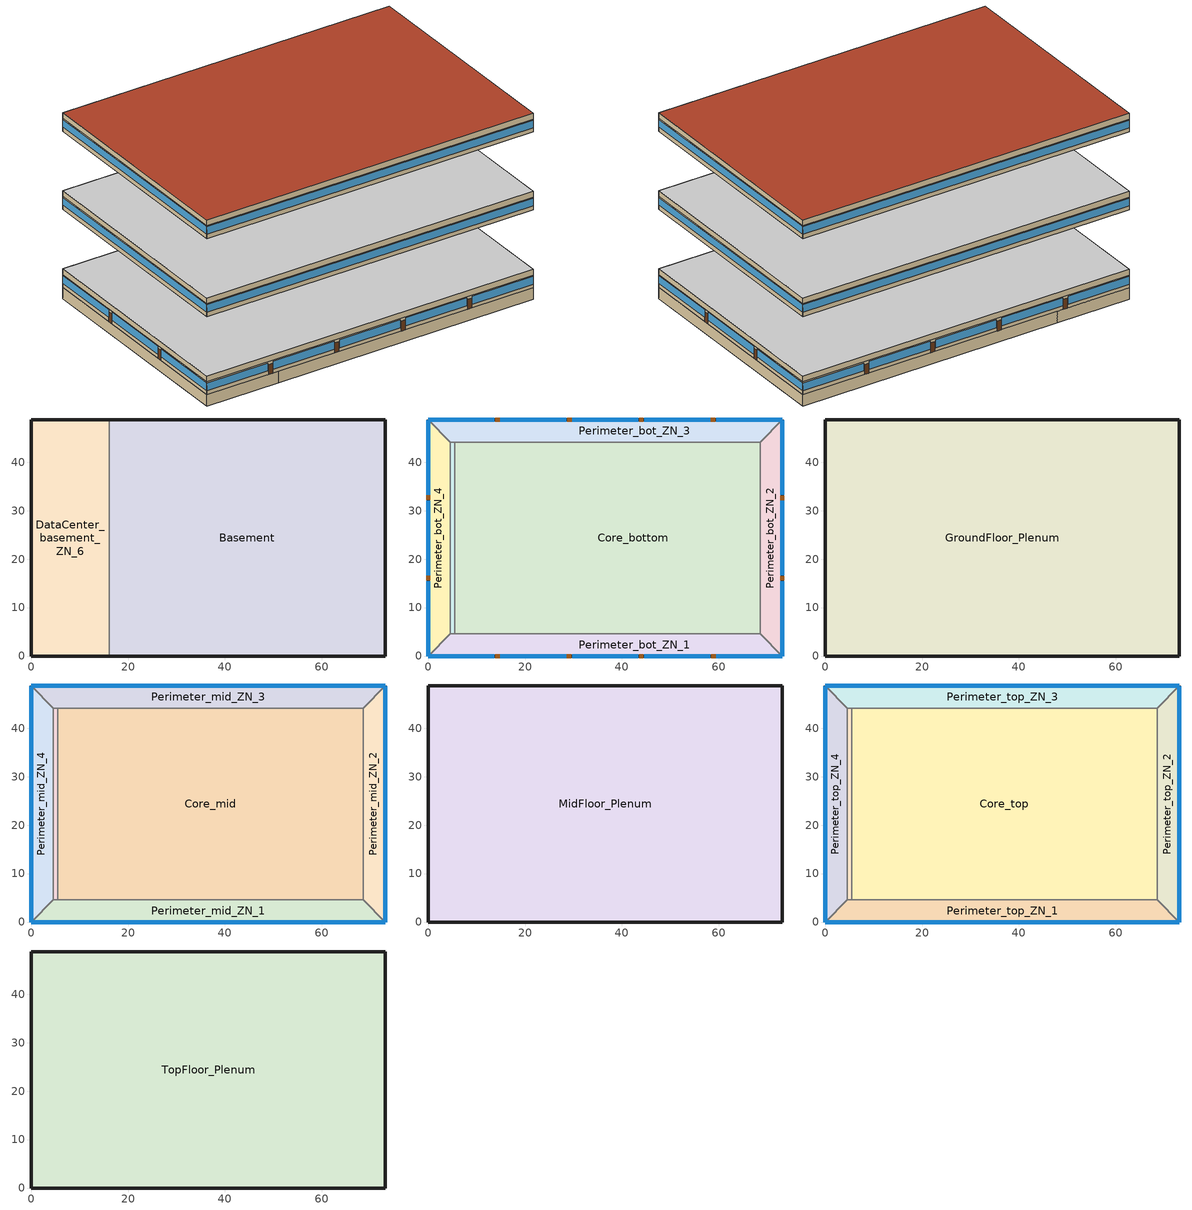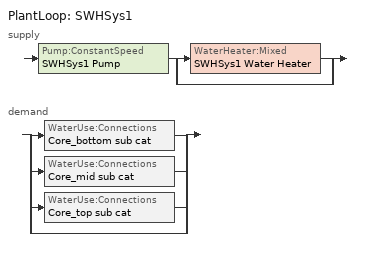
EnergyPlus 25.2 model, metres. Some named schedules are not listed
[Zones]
Basement
 floor adiabatic (ext_slab_8in_with_carpet): 73.11,48.74 73.11,0 16.08,0 16.08,48.74 z-2.44
 wall ground (Basement_Wall_East_Cfactor): 73.11,0 73.11,48.74 z-2.44:0
 wall ground (Basement_Wall_South_Cfactor): 16.08,0 73.11,0 z-2.44:0
 wall ground (Basement_Wall_North_Cfactor): 73.11,48.74 16.08,48.74 z-2.44:0
 wall to DataCenter_basement_ZN_6 (int_wall): 16.08,48.74 16.08,0 z-2.44:0
DataCenter_basement_ZN_6
 floor adiabatic (ext_slab_8in_with_carpet): 16.08,48.74 16.08,0 0,0 0,48.74 z-2.44
 wall ground (DataCenter_basement_ZN_6_Wall_North_Cfactor): 16.08,48.74 0,48.74 z-2.44:0
 wall ground (DataCenter_basement_ZN_6_Wall_South_Cfactor): 0,0 16.08,0 z-2.44:0
 wall ground (DataCenter_basement_ZN_6_Wall_West_Cfactor): 0,48.74 0,0 z-2.44:0
Core_bottom
 floor to DataCenter_basement_ZN_6 (int_slab_floor): 16.08,44.16 16.08,4.57 5.49,4.57 5.49,44.16 z0
 floor to Basement (int_slab_floor): 68.53,44.16 68.53,4.57 16.08,4.57 16.08,44.16 z0
 wall to Perimeter_bot_ZN_1 (int_wall): 5.49,4.57 68.53,4.57 z0:2.74
 wall to DataCenter_bot_ZN_6 (int_wall): 5.49,44.16 5.49,4.57 z0:2.74
 wall to Perimeter_bot_ZN_3 (int_wall): 68.53,44.16 5.49,44.16 z0:2.74
 wall to Perimeter_bot_ZN_2 (int_wall): 68.53,4.57 68.53,44.16 z0:2.74
 ceiling to GroundFloor_Plenum (DropCeiling): 5.49,44.16 5.49,4.57 68.53,4.57 68.53,44.16 z2.74
Perimeter_bot_ZN_3
 floor to Basement (int_slab_floor): 73.11,48.74 68.53,44.16 16.08,44.16 16.08,48.74 z0
 floor to DataCenter_basement_ZN_6 (int_slab_floor): 16.08,48.74 16.08,44.16 4.57,44.16 0,48.74 z0
 wall outside (nonres_ext_wall_grd): 73.11,48.74 0,48.74 z0:2.74
 wall to Perimeter_bot_ZN_4 (int_wall): 0,48.74 4.57,44.16 z0:2.74
 wall to Perimeter_bot_ZN_2 (int_wall): 68.53,44.16 73.11,48.74 z0:2.74
 wall to DataCenter_bot_ZN_6 (int_wall): 4.57,44.16 5.49,44.16 z0:2.74
 window (Window_U_0.363_SHGC_North_0.359): 73.11,48.74 59.46,48.74 / 58.24,48.74 44.6,48.74 / 43.38,48.74 29.73,48.74 / 28.51,48.74 14.86,48.74 / 13.65,48.74 0,48.74 z0.8:2.5
 door (Swinging Door_con): 59.29,48.74 58.38,48.74 / 44.44,48.74 43.52,48.74 / 29.61,48.74 28.7,48.74 / 14.74,48.74 13.82,48.74 z0:2.13
 ceiling to GroundFloor_Plenum (DropCeiling): 0,48.74 4.57,44.16 68.53,44.16 73.11,48.74 z2.74
Perimeter_bot_ZN_2
 floor to Basement (int_slab_floor): 73.11,48.74 73.11,0 68.53,4.57 68.53,44.16 z0
 wall outside (nonres_ext_wall_grd): 73.11,0 73.11,48.74 z0:2.74
 wall to Perimeter_bot_ZN_1 (int_wall): 68.53,4.57 73.11,0 z0:2.74
 window (Window_U_0.363_SHGC_East_0.359): 73.11,0 73.11,15.43 / 73.11,16.65 73.11,32.09 / 73.11,33.3 73.11,48.74 z0.83:2.5
 door (Swinging Door_con): 73.11,15.6 73.11,16.51 / 73.11,32.21 73.11,33.12 z0:2.13
 ceiling to GroundFloor_Plenum (DropCeiling): 68.53,44.16 68.53,4.57 73.11,0 73.11,48.74 z2.74
Perimeter_bot_ZN_1
 floor to DataCenter_basement_ZN_6 (int_slab_floor): 16.08,4.57 16.08,0 0,0 4.57,4.57 z0
 floor to Basement (int_slab_floor): 68.53,4.57 73.11,0 16.08,0 16.08,4.57 z0
 wall outside (nonres_ext_wall_grd): 0,0 73.11,0 z0:2.74
 wall to DataCenter_bot_ZN_6 (int_wall): 5.49,4.57 4.57,4.57 z0:2.74
 wall to Perimeter_bot_ZN_4 (int_wall): 4.57,4.57 0,0 z0:2.74
 window (Window_U_0.363_SHGC_South_0.359): 0,0 13.65,0 / 14.87,0 28.51,0 / 29.73,0 43.38,0 / 44.6,0 58.24,0 / 59.46,0 73.11,0 z0.8:2.5
 door (Swinging Door_con): 13.81,0 14.73,0 / 28.64,0 29.56,0 / 43.53,0 44.44,0 / 58.43,0 59.34,0 z0:2.13
 ceiling to GroundFloor_Plenum (DropCeiling): 4.57,4.57 0,0 73.11,0 68.53,4.57 z2.74
Perimeter_bot_ZN_4
 floor to DataCenter_basement_ZN_6 (int_slab_floor): 4.57,44.16 4.57,4.57 0,0 0,48.74 z0
 wall outside (nonres_ext_wall_grd): 0,48.74 0,0 z0:2.74
 wall to DataCenter_bot_ZN_6 (int_wall): 4.57,4.57 4.57,44.16 z0:2.74
 window (Window_U_0.363_SHGC_West_0.359): 0,48.74 0,33.3 / 0,32.09 0,16.65 / 0,15.43 0,0 z0.83:2.5
 door (Swinging Door_con): 0,33.19 0,32.27 / 0,16.55 0,15.64 z0:2.13
 ceiling to GroundFloor_Plenum (DropCeiling): 0,48.74 0,0 4.57,4.57 4.57,44.16 z2.74
DataCenter_bot_ZN_6
 floor to DataCenter_basement_ZN_6 (int_slab_floor): 5.49,44.16 5.49,4.57 4.57,4.57 4.57,44.16 z0
 ceiling to GroundFloor_Plenum (DropCeiling): 4.57,44.16 4.57,4.57 5.49,4.57 5.49,44.16 z2.74
GroundFloor_Plenum
 wall outside (nonres_ext_wall_grd): 73.11,48.74 0,48.74 0,0 73.11,0 73.11,48.74 z2.74:3.96
 ceiling adiabatic (int_slab_ceiling): 0,48.74 0,0 73.11,0 73.11,48.74 z3.96
Core_mid
 floor adiabatic (int_slab_floor): 68.53,44.16 68.53,4.57 5.49,4.57 5.49,44.16 z16.77
 wall to Perimeter_mid_ZN_1 (int_wall): 5.49,4.57 68.53,4.57 z16.77:19.51
 wall to DataCenter_mid_ZN_6 (int_wall): 5.49,44.16 5.49,4.57 z16.77:19.51
 wall to Perimeter_mid_ZN_3 (int_wall): 68.53,44.16 5.49,44.16 z16.77:19.51
 wall to Perimeter_mid_ZN_2 (int_wall): 68.53,4.57 68.53,44.16 z16.77:19.51
 ceiling to MidFloor_Plenum (DropCeiling): 5.49,44.16 5.49,4.57 68.53,4.57 68.53,44.16 z19.51
Perimeter_mid_ZN_3
 floor adiabatic (int_slab_floor): 73.11,48.74 68.53,44.16 4.57,44.16 0,48.74 z16.77
 wall outside (nonres_ext_wall_mid): 73.11,48.74 0,48.74 z16.77:19.51
 wall to Perimeter_mid_ZN_4 (int_wall): 0,48.74 4.57,44.16 z16.77:19.51
 wall to Perimeter_mid_ZN_2 (int_wall): 68.53,44.16 73.11,48.74 z16.77:19.51
 wall to DataCenter_mid_ZN_6 (int_wall): 4.57,44.16 5.49,44.16 z16.77:19.51
 window (Window_U_0.363_SHGC_North_0.359): 73.11,48.74 0,48.74 z17.68:19.27
 ceiling to MidFloor_Plenum (DropCeiling): 0,48.74 4.57,44.16 68.53,44.16 73.11,48.74 z19.51
Perimeter_mid_ZN_2
 floor adiabatic (int_slab_floor): 73.11,48.74 73.11,0 68.53,4.57 68.53,44.16 z16.77
 wall outside (nonres_ext_wall_mid): 73.11,0 73.11,48.74 z16.77:19.51
 wall to Perimeter_mid_ZN_1 (int_wall): 68.53,4.57 73.11,0 z16.77:19.51
 window (Window_U_0.363_SHGC_East_0.359): 73.11,0 73.11,48.74 z17.68:19.27
 ceiling to MidFloor_Plenum (DropCeiling): 68.53,44.16 68.53,4.57 73.11,0 73.11,48.74 z19.51
Perimeter_mid_ZN_1
 floor adiabatic (int_slab_floor): 68.53,4.57 73.11,0 0,0 4.57,4.57 z16.77
 wall outside (nonres_ext_wall_mid): 0,0 73.11,0 z16.77:19.51
 wall to DataCenter_mid_ZN_6 (int_wall): 5.49,4.57 4.57,4.57 z16.77:19.51
 wall to Perimeter_mid_ZN_4 (int_wall): 4.57,4.57 0,0 z16.77:19.51
 window (Window_U_0.363_SHGC_South_0.359): 0,0 73.11,0 z17.68:19.27
 ceiling to MidFloor_Plenum (DropCeiling): 4.57,4.57 0,0 73.11,0 68.53,4.57 z19.51
Perimeter_mid_ZN_4
 floor adiabatic (int_slab_floor): 4.57,44.16 4.57,4.57 0,0 0,48.74 z16.77
 wall outside (nonres_ext_wall_mid): 0,48.74 0,0 z16.77:19.51
 wall to DataCenter_mid_ZN_6 (int_wall): 4.57,4.57 4.57,44.16 z16.77:19.51
 window (Window_U_0.363_SHGC_West_0.359): 0,48.74 0,0 z17.68:19.27
 ceiling to MidFloor_Plenum (DropCeiling): 0,48.74 0,0 4.57,4.57 4.57,44.16 z19.51
DataCenter_mid_ZN_6
 floor adiabatic (int_slab_floor): 5.49,44.16 5.49,4.57 4.57,4.57 4.57,44.16 z16.77
 ceiling to MidFloor_Plenum (DropCeiling): 4.57,44.16 4.57,4.57 5.49,4.57 5.49,44.16 z19.51
MidFloor_Plenum
 wall outside (nonres_ext_wall_mid): 73.11,48.74 0,48.74 0,0 73.11,0 73.11,48.74 z19.51:20.73
 ceiling adiabatic (int_slab_ceiling): 0,48.74 0,0 73.11,0 73.11,48.74 z20.73
Core_top
 floor adiabatic (int_slab_floor): 68.53,44.16 68.53,4.57 5.49,4.57 5.49,44.16 z33.54
 wall to Perimeter_bot_ZN_1 (int_wall): 5.49,4.57 68.53,4.57 z33.54:36.28
 wall to Perimeter_top_ZN_4 (int_wall): 5.49,44.16 5.49,4.57 z33.54:36.28
 wall to Perimeter_top_ZN_3 (int_wall): 68.53,44.16 5.49,44.16 z33.54:36.28
 wall to Perimeter_top_ZN_2 (int_wall): 68.53,4.57 68.53,44.16 z33.54:36.28
 ceiling to TopFloor_Plenum (DropCeiling): 5.49,44.16 5.49,4.57 68.53,4.57 68.53,44.16 z36.28
Perimeter_top_ZN_3
 floor adiabatic (int_slab_floor): 73.11,48.74 68.53,44.16 4.57,44.16 0,48.74 z33.54
 wall outside (nonres_ext_wall_top): 73.11,48.74 0,48.74 z33.54:36.28
 wall to Perimeter_top_ZN_4 (int_wall): 0,48.74 4.57,44.16 z33.54:36.28
 wall to Perimeter_top_ZN_2 (int_wall): 68.53,44.16 73.11,48.74 z33.54:36.28
 wall to DataCenter_top_ZN_6 (int_wall): 4.57,44.16 5.49,44.16 z33.54:36.28
 window (Window_U_0.363_SHGC_North_0.359): 73.11,48.74 0,48.74 z34.45:36.04
 ceiling to TopFloor_Plenum (DropCeiling): 0,48.74 4.57,44.16 68.53,44.16 73.11,48.74 z36.28
Perimeter_top_ZN_2
 floor adiabatic (int_slab_floor): 73.11,48.74 73.11,0 68.53,4.57 68.53,44.16 z33.54
 wall outside (nonres_ext_wall_top): 73.11,0 73.11,48.74 z33.54:36.28
 wall to Perimeter_top_ZN_1 (int_wall): 68.53,4.57 73.11,0 z33.54:36.28
 window (Window_U_0.363_SHGC_East_0.359): 73.11,0 73.11,48.74 z34.45:36.04
 ceiling to TopFloor_Plenum (DropCeiling): 68.53,44.16 68.53,4.57 73.11,0 73.11,48.74 z36.28
Perimeter_top_ZN_1
 floor adiabatic (int_slab_floor): 68.53,4.57 73.11,0 0,0 4.57,4.57 z33.54
 wall outside (nonres_ext_wall_top): 0,0 73.11,0 z33.54:36.28
 wall to DataCenter_top_ZN_6 (int_wall): 5.49,4.57 4.57,4.57 z33.54:36.28
 wall to Perimeter_top_ZN_4 (int_wall): 4.57,4.57 0,0 z33.54:36.28
 window (Window_U_0.363_SHGC_South_0.359): 0,0 73.11,0 z34.45:36.04
 ceiling to TopFloor_Plenum (DropCeiling): 4.57,4.57 0,0 73.11,0 68.53,4.57 z36.28
Perimeter_top_ZN_4
 floor adiabatic (int_slab_floor): 4.57,44.16 4.57,4.57 0,0 0,48.74 z33.54
 wall outside (nonres_ext_wall_top): 0,48.74 0,0 z33.54:36.28
 wall to DataCenter_top_ZN_6 (int_wall): 4.57,4.57 4.57,44.16 z33.54:36.28
 window (Window_U_0.363_SHGC_West_0.359): 0,48.74 0,0 z34.45:36.04
 ceiling to TopFloor_Plenum (DropCeiling): 0,48.74 0,0 4.57,4.57 4.57,44.16 z36.28
DataCenter_top_ZN_6
 floor adiabatic (int_slab_floor): 5.49,44.16 5.49,4.57 4.57,4.57 4.57,44.16 z33.54
 ceiling to TopFloor_Plenum (DropCeiling): 4.57,44.16 4.57,4.57 5.49,4.57 5.49,44.16 z36.28
TopFloor_Plenum
 wall outside (nonres_ext_wall_top): 0,0 73.11,0 73.11,48.74 0,48.74 0,0 z36.28:37.5
 roof outside (nonres_roof): 0,48.74 0,0 73.11,0 73.11,48.74 z37.5
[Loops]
PlantLoop 'SWHSys1'
 supply: Pump:ConstantSpeed 'SWHSys1 Pump' > split
  | WaterHeater:Mixed 'SWHSys1 Water Heater'
  | bypass
 demand: split
  | WaterUse:Connections 'Core_bottom sub cat'
  | WaterUse:Connections 'Core_mid sub cat'
  | WaterUse:Connections 'Core_top sub cat'
  | bypass
[Building]
OfficeLarge: North Axis=0; Terrain=City; Loads Convergence Tolerance Value=0.04; Temperature Convergence Tolerance Value=0.2; Solar Distribution=FullInteriorAndExterior; Maximum Number of Warmup Days=50; Minimum Number of Warmup Days=6
[Site:Location]
Albuquerque.Intl.Sunport_NM_USA WMO=723650: Latitude=35.04; Longitude=-106.62; Time Zone=-7; Elevation=1620
[SizingPeriod:DesignDay] Day of Month=21; DryBulb Temperature Range Modifier Type=DefaultMultipliers; Humidity Condition Type=Wetbulb; Barometric Pressure=83318; Rain Indicator=No; Snow Indicator=No; Daylight Saving Time Indicator=No
Name | Month | Day Type | Maximum DryBulb Temperature | Daily DryBulb Temperature Range | Wetbulb or DewPoint at Maximum DryBulb | Wind Speed | Wind Direction | Solar Model Indicator | Sky Clearness | ASHRAE Clear Sky Optical Depth for Beam Irradiance taub | ASHRAE Clear Sky Optical Depth for Diffuse Irradiance taud
Albuquerque.Intl.Sunport_NM_USA Ann Htg 99.6% Condns DB | 12 | WinterDesignDay | -7.9 | 0 | -7.9 | 3.2 | 0 | ASHRAEClearSky | 0
Albuquerque.Intl.Sunport_NM_USA Ann Clg .4% Condns DB=>MWB | 7 | SummerDesignDay | 35.1 | 13.5 | 15.7 | 4.4 | 220 | ASHRAETau |  | 0.463 | 1.887
[Site:GroundTemperature:FCfactorMethod]
January Ground Temperature=13.7; February Ground Temperature=7; March Ground Temperature=2.1; April Ground Temperature=2.6; May Ground Temperature=4.3; June Ground Temperature=8.8; July Ground Temperature=13.9; August Ground Temperature=17.8; September Ground Temperature=23.2; October Ground Temperature=25.6; November Ground Temperature=24.1; December Ground Temperature=20.5
[Site:WaterMainsTemperature]
Calculation Method=Correlation; Annual Average Outdoor Air Temperature=13.6333; Maximum Difference In Monthly Average Outdoor Air Temperatures=23.5
[Material]
Name | Roughness | Thickness | Conductivity | Density | Specific Heat | Thermal Absorptance | Solar Absorptance | Visible Absorptance
Std Wood 6inch | MediumSmooth | 0.15 | 0.12 | 540 | 1210 | 0.9 | 0.7 | 0.7
AC02 Acoustic Ceiling | MediumSmooth | 0.0127 | 0.057 | 288 | 1339 | 0.9 | 0.7 | 0.2
F08 Metal surface | Smooth | 0.0008 | 45.28 | 7824 | 500
F13 Built-up roofing | Rough | 0.0095 | 0.16 | 1120 | 1460 | 0.9 | 0.7
G01 13mm gypsum board | Smooth | 0.0127 | 0.16 | 800 | 1090 | 0.9 | 0.7 | 0.5
200mm Normalweight concrete wall; 200mm Normalweight concrete floor | MediumRough | 0.2032 | 2.31 | 2322 | 832
100mm Normalweight concrete floor | MediumRough | 0.1016 | 2.31 | 2322 | 832
[Material:NoMass] Thermal Absorptance=0.9; Solar Absorptance=0.7
Name | Roughness | Thermal Resistance | Visible Absorptance
Opaque Door panel_con | MediumRough | 0.475973 | 0.7
CP02 CARPET PAD | VeryRough | 0.21648 | 0.8
Nonres_Roof_Insulation | MediumSmooth | 5.30668 | 0.7
Nonres_Exterior_Wall_Insulation_grd | MediumSmooth | 0.896692 | 0.7
Nonres_Exterior_Wall_Insulation_mid | MediumSmooth | 0.933534 | 0.7
Nonres_Exterior_Wall_Insulation_top | MediumSmooth | 0.805799 | 0.7
[WindowMaterial:SimpleGlazingSystem] UFactor=2.06121; Solar Heat Gain Coefficient=0.359; Visible Transmittance=0.3949
Glazing Layer East; Glazing Layer South; Glazing Layer West; Glazing Layer North
[Construction]
Swinging Door_con: Opaque Door panel_con
InteriorFurnishings: Std Wood 6inch
DropCeiling: AC02 Acoustic Ceiling
int_wall: G01 13mm gypsum board, G01 13mm gypsum board
ext_slab_8in_with_carpet: 200mm Normalweight concrete floor, CP02 CARPET PAD
int_slab_floor: 100mm Normalweight concrete floor, CP02 CARPET PAD
int_slab_ceiling: CP02 CARPET PAD, 100mm Normalweight concrete floor
nonres_roof: F13 Built-up roofing, Nonres_Roof_Insulation, F08 Metal surface
nonres_ext_wall_grd: 200mm Normalweight concrete wall, Nonres_Exterior_Wall_Insulation_grd, G01 13mm gypsum board
nonres_ext_wall_mid: 200mm Normalweight concrete wall, Nonres_Exterior_Wall_Insulation_mid, G01 13mm gypsum board
nonres_ext_wall_top: 200mm Normalweight concrete wall, Nonres_Exterior_Wall_Insulation_top, G01 13mm gypsum board
Window_U_0.363_SHGC_East_0.359: Glazing Layer East
Window_U_0.363_SHGC_South_0.359: Glazing Layer South
Window_U_0.363_SHGC_West_0.359: Glazing Layer West
Window_U_0.363_SHGC_North_0.359: Glazing Layer North
[Construction:CfactorUndergroundWall] CFactor=0.675682; Height=2.439
Basement_Wall_East_Cfactor; Basement_Wall_South_Cfactor; Basement_Wall_North_Cfactor; DataCenter_basement_ZN_6_Wall_North_Cfactor; DataCenter_basement_ZN_6_Wall_South_Cfactor; DataCenter_basement_ZN_6_Wall_West_Cfactor
[Zone]
Name | Type | Multiplier | Ceiling Height | Volume | Floor Area | Part of Total Floor Area
Basement; Core_bottom; Core_top; Perimeter_bot_ZN_3; Perimeter_bot_ZN_2; Perimeter_bot_ZN_1; Perimeter_bot_ZN_4; Perimeter_top_ZN_3; Perimeter_top_ZN_2; Perimeter_top_ZN_1; Perimeter_top_ZN_4 | 1 | 1 | autocalculate | autocalculate | autocalculate | YES
Core_mid; Perimeter_mid_ZN_3; Perimeter_mid_ZN_2; Perimeter_mid_ZN_1; Perimeter_mid_ZN_4 | 1 | 10 | autocalculate | autocalculate | autocalculate | YES
GroundFloor_Plenum; TopFloor_Plenum |  | 1 | autocalculate | autocalculate | autocalculate | No
MidFloor_Plenum |  | 10 | autocalculate | autocalculate | autocalculate | No
DataCenter_bot_ZN_6; DataCenter_top_ZN_6; DataCenter_basement_ZN_6 |  | 1
DataCenter_mid_ZN_6 |  | 10
[InternalMass] Construction=InteriorFurnishings
Name | Zone or ZoneList | Surface Area
Basement_InternalMass_1 | Basement | 7126.212
Core_bottom_InternalMass_1 | Core_bottom | 5064.65
Core_mid_InternalMass_1 | Core_mid | 5064.65
Core_top_InternalMass_1 | Core_top | 5064.65
Perimeter_bot_ZN_3_InternalMass_1 | Perimeter_bot_ZN_3 | 626.8258
Perimeter_bot_ZN_2_InternalMass_1 | Perimeter_bot_ZN_2 | 403.9504
Perimeter_bot_ZN_1_InternalMass_1 | Perimeter_bot_ZN_1 | 626.8354
Perimeter_bot_ZN_4_InternalMass_1 | Perimeter_bot_ZN_4 | 403.9478
Perimeter_mid_ZN_3_InternalMass_1 | Perimeter_mid_ZN_3 | 626.8258
Perimeter_mid_ZN_2_InternalMass_1 | Perimeter_mid_ZN_2 | 403.9504
Perimeter_mid_ZN_1_InternalMass_1 | Perimeter_mid_ZN_1 | 626.8354
Perimeter_mid_ZN_4_InternalMass_1 | Perimeter_mid_ZN_4 | 403.9478
Perimeter_top_ZN_3_InternalMass_1 | Perimeter_top_ZN_3 | 626.8258
Perimeter_top_ZN_2_InternalMass_1 | Perimeter_top_ZN_2 | 403.9504
Perimeter_top_ZN_1_InternalMass_1 | Perimeter_top_ZN_1 | 626.8354
Perimeter_top_ZN_4_InternalMass_1 | Perimeter_top_ZN_4 | 403.9478
[People] Number of People Calculation Method=Area/Person; Floor Area per Person=18.5788; Fraction Radiant=0.3; Sensible Heat Fraction=AUTOCALCULATE; Activity Level Schedule=ACTIVITY_SCH; Enable ASHRAE 55 Comfort Warnings=No; Mean Radiant Temperature Calculation Type=EnclosureAveraged; Work Efficiency Schedule=WORK_EFF_SCH; Clothing Insulation Calculation Method=ClothingInsulationSchedule; Clothing Insulation Schedule=CLOTHING_SCH; Air Velocity Schedule=AIR_VELO_SCH; Thermal Comfort Model 1 Type=FANGER
Name | Zone or ZoneList or Space or SpaceList | Number of People Schedule
DataCenter_bot_ZN_6 | DataCenter_bot_ZN_6 | BLDG_OCC_SCH_wo_SB
DataCenter_mid_ZN_6 | DataCenter_mid_ZN_6 | BLDG_OCC_SCH_wo_SB
DataCenter_top_ZN_6 | DataCenter_top_ZN_6 | BLDG_OCC_SCH_wo_SB
DataCenter_basement_ZN_6 | DataCenter_basement_ZN_6 | BLDG_OCC_SCH_wo_SB
Basement | Basement | BLDG_OCC_SCH_wo_SB
Core_bottom | Core_bottom | BLDG_OCC_SCH_wo_SB
Core_mid | Core_mid | BLDG_OCC_SCH_wo_SB
Core_top | Core_top | BLDG_OCC_SCH_wo_SB
Perimeter_bot_ZN_3 | Perimeter_bot_ZN_3 | BLDG_OCC_SCH_wo_SB
Perimeter_bot_ZN_2 | Perimeter_bot_ZN_2 | BLDG_OCC_SCH_wo_SB
Perimeter_bot_ZN_1 | Perimeter_bot_ZN_1 | BLDG_OCC_SCH_wo_SB
Perimeter_bot_ZN_4 | Perimeter_bot_ZN_4 | BLDG_OCC_SCH_wo_SB
Perimeter_mid_ZN_3 | Perimeter_mid_ZN_3 | BLDG_OCC_SCH_wo_SB
Perimeter_mid_ZN_2 | Perimeter_mid_ZN_2 | BLDG_OCC_SCH_w_SB
Perimeter_mid_ZN_1 | Perimeter_mid_ZN_1 | BLDG_OCC_SCH_wo_SB
Perimeter_mid_ZN_4 | Perimeter_mid_ZN_4 | BLDG_OCC_SCH_wo_SB
Perimeter_top_ZN_3 | Perimeter_top_ZN_3 | BLDG_OCC_SCH_wo_SB
Perimeter_top_ZN_2 | Perimeter_top_ZN_2 | BLDG_OCC_SCH_wo_SB
Perimeter_top_ZN_1 | Perimeter_top_ZN_1 | BLDG_OCC_SCH_wo_SB
Perimeter_top_ZN_4 | Perimeter_top_ZN_4 | BLDG_OCC_SCH_wo_SB
[Lights] Design Level Calculation Method=Watts/Area; Return Air Fraction=0; Fraction Radiant=0.7; Fraction Visible=0.2; Fraction Replaceable=1; EndUse Subcategory=LightsWired; Return Air Fraction Calculated from Plenum Temperature=No
Name | Zone or ZoneList or Space or SpaceList | Schedule | Watts per Floor Area
Basement_Lights | Basement | ltg_sch_office | 5.777559
Core_bottom_Lights | Core_bottom | ltg_sch_office | 5.777559
Core_mid_Lights | Core_mid | ltg_sch_office | 5.777559
Core_top_Lights | Core_top | ltg_sch_office | 5.777559
Perimeter_bot_ZN_3_Lights | Perimeter_bot_ZN_3 | ltg_sch_office | 5.777559
Perimeter_bot_ZN_2_Lights | Perimeter_bot_ZN_2 | ltg_sch_office | 5.777559
Perimeter_bot_ZN_1_Lights | Perimeter_bot_ZN_1 | ltg_sch_office | 5.777559
Perimeter_bot_ZN_4_Lights | Perimeter_bot_ZN_4 | ltg_sch_office | 5.777559
Perimeter_mid_ZN_3_Lights | Perimeter_mid_ZN_3 | ltg_sch_office | 5.777559
Perimeter_mid_ZN_2_Lights | Perimeter_mid_ZN_2 | ltg_sch_office | 5.777559
Perimeter_mid_ZN_1_Lights | Perimeter_mid_ZN_1 | ltg_sch_office | 5.777559
Perimeter_mid_ZN_4_Lights | Perimeter_mid_ZN_4 | ltg_sch_office | 5.777559
Perimeter_top_ZN_3_Lights | Perimeter_top_ZN_3 | ltg_sch_office | 5.777559
Perimeter_top_ZN_2_Lights | Perimeter_top_ZN_2 | ltg_sch_office | 5.777559
Perimeter_top_ZN_1_Lights | Perimeter_top_ZN_1 | ltg_sch_office | 5.777559
Perimeter_top_ZN_4_Lights | Perimeter_top_ZN_4 | ltg_sch_office | 5.777559
DataCenter_Basement_Lights | DataCenter_basement_ZN_6 | ltg_sch_office | 5.777559
DataCenter_bot_Lights | DataCenter_bot_ZN_6 | ltg_sch_datacenter | 7.173603
DataCenter_mid_Lights | DataCenter_mid_ZN_6 | ltg_sch_datacenter | 7.173603
DataCenter_top_Lights | DataCenter_top_ZN_6 | ltg_sch_datacenter | 7.173603
[ElectricEquipment] Fraction Latent=0; Fraction Lost=0
Name | Zone or ZoneList or Space or SpaceList | Schedule | Design Level Calculation Method | Design Level | Fraction Radiant | EndUse Subcategory | Watts per Floor Area
Basement_MiscPlug_Equip | Basement | Always_on | EquipmentLevel | 13457.5 | 0.5 | MiscPlug
Core_bottom_MiscPlug_Equip | Core_bottom | BLDG_EQUIP_SCH | EquipmentLevel | 20142.9 | 0.5 | MiscPlug
Core_mid_MiscPlug_Equip | Core_mid | BLDG_EQUIP_SCH | EquipmentLevel | 20142.8 | 0.5 | MiscPlug
Core_top_MiscPlug_Equip | Core_top | BLDG_EQUIP_SCH | EquipmentLevel | 20142.8 | 0.5 | MiscPlug
Perimeter_bot_ZN_3_MiscPlug_Equip | Perimeter_bot_ZN_3 | BLDG_EQUIP_SCH | EquipmentLevel | 2529.24 | 0.5 | MiscPlug
Perimeter_bot_ZN_2_MiscPlug_Equip | Perimeter_bot_ZN_2 | BLDG_EQUIP_SCH | EquipmentLevel | 1629.94 | 0.5 | MiscPlug
Perimeter_bot_ZN_1_MiscPlug_Equip | Perimeter_bot_ZN_1 | BLDG_EQUIP_SCH | EquipmentLevel | 2529.28 | 0.5 | MiscPlug
Perimeter_bot_ZN_4_MiscPlug_Equip | Perimeter_bot_ZN_4 | BLDG_EQUIP_SCH | EquipmentLevel | 1629.93 | 0.5 | MiscPlug
Perimeter_mid_ZN_3_MiscPlug_Equip | Perimeter_mid_ZN_3 | BLDG_EQUIP_SCH | EquipmentLevel | 2529.24 | 0.5 | MiscPlug
Perimeter_mid_ZN_2_MiscPlug_Equip | Perimeter_mid_ZN_2 | BLDG_EQUIP_SCH | EquipmentLevel | 1629.94 | 0.5 | MiscPlug
Perimeter_mid_ZN_1_MiscPlug_Equip | Perimeter_mid_ZN_1 | BLDG_EQUIP_SCH | EquipmentLevel | 2529.28 | 0.5 | MiscPlug
Perimeter_mid_ZN_4_MiscPlug_Equip | Perimeter_mid_ZN_4 | BLDG_EQUIP_SCH | EquipmentLevel | 1629.93 | 0.5 | MiscPlug
Perimeter_top_ZN_3_MiscPlug_Equip | Perimeter_top_ZN_3 | BLDG_EQUIP_SCH | EquipmentLevel | 2529.24 | 0.5 | MiscPlug
Perimeter_top_ZN_2_MiscPlug_Equip | Perimeter_top_ZN_2 | BLDG_EQUIP_SCH | EquipmentLevel | 1629.94 | 0.5 | MiscPlug
Perimeter_top_ZN_1_MiscPlug_Equip | Perimeter_top_ZN_1 | BLDG_EQUIP_SCH | EquipmentLevel | 2529.28 | 0.5 | MiscPlug
Perimeter_top_ZN_4_MiscPlug_Equip | Perimeter_top_ZN_4 | BLDG_EQUIP_SCH | EquipmentLevel | 1629.93 | 0.5 | MiscPlug
DataCenter_Basement_MiscPlug_Equip | DataCenter_basement_ZN_6 | DataCenter_EQUIP_SCH | Watts/Area | 0 | 0.1 | DataCenterPlugLoads | 484.423
DataCenter_bot_MiscPlug_Equip | DataCenter_bot_ZN_6 | DataCenter_EQUIP_SCH | Watts/Area | 0 | 0.1 | DataCenterPlugLoads | 215.299
DataCenter_mid_MiscPlug_Equip | DataCenter_mid_ZN_6 | DataCenter_EQUIP_SCH | Watts/Area | 0 | 0.1 | DataCenterPlugLoads | 215.299
DataCenter_top_MiscPlug_Equip | DataCenter_top_ZN_6 | DataCenter_EQUIP_SCH | Watts/Area | 0 | 0.1 | DataCenterPlugLoads | 215.299
[ZoneInfiltration:DesignFlowRate] Schedule=INFIL_SCH_PNNL; Design Flow Rate Calculation Method=Flow/ExteriorWallArea; Flow Rate per Exterior Surface Area=0.000569572; Constant Term Coefficient=0; Temperature Term Coefficient=0; Velocity Term Coefficient=0.224; Velocity Squared Term Coefficient=0
Name | Zone or ZoneList or Space or SpaceList
Perimeter_bot_ZN_3_Infiltration | Perimeter_bot_ZN_3
Perimeter_bot_ZN_2_Infiltration | Perimeter_bot_ZN_2
Perimeter_bot_ZN_1_Infiltration | Perimeter_bot_ZN_1
Perimeter_bot_ZN_4_Infiltration | Perimeter_bot_ZN_4
Perimeter_mid_ZN_3_Infiltration | Perimeter_mid_ZN_3
Perimeter_mid_ZN_2_Infiltration | Perimeter_mid_ZN_2
Perimeter_mid_ZN_1_Infiltration | Perimeter_mid_ZN_1
Perimeter_mid_ZN_4_Infiltration | Perimeter_mid_ZN_4
Perimeter_top_ZN_3_Infiltration | Perimeter_top_ZN_3
Perimeter_top_ZN_2_Infiltration | Perimeter_top_ZN_2
Perimeter_top_ZN_1_Infiltration | Perimeter_top_ZN_1
Perimeter_top_ZN_4_Infiltration | Perimeter_top_ZN_4
GroundFloor_Plenum_Infiltration | GroundFloor_Plenum
MidFloor_Plenum_Infiltration | MidFloor_Plenum
TopFloor_Plenum_Infiltration | TopFloor_Plenum
[Exterior:Lights] Control Option=AstronomicalClock; EndUse Subcategory=General
Name | Schedule | Design Level
Exterior_Lights_a | Exterior_lighting_schedule_a | 12952.94
Exterior_Lights_b | Exterior_lighting_schedule_b_2016 | 919.74
Exterior_Lights_c | Exterior_lighting_schedule_c_2016 | 17215.91
[Exterior:FuelEquipment] Fuel Use Type=Electricity
Name | Schedule | Design Level | EndUse Subcategory
Elevators | BLDG_ELEVATORS | 140025.3 | ElevatorLift
Elevators_Lights_Fan | ELEV_LIGHT_FAN_SCH_ADD_DF | 631.89 | ElevatorLightsFan
[HVACTemplate:Zone:VRF] Template VRF System=VRF_System_1
Name | Heating Outdoor Air Flow Rate | No Load Outdoor Air Flow Rate | Outdoor Air Method | Outdoor Air Flow Rate per Person | Supply Fan Motor Efficiency | Cooling Coil Type | Cooling Coil Gross Rated Sensible Heat Ratio | Heat Pump Heating Coil Gross Rated Capacity | Zone Terminal Unit On Parasitic Electric Energy Use | Zone Cooling Design Supply Air Temperature Difference | Design Specification Outdoor Air Object | Design Specification Zone Air Distribution Object | Cooling Supply Air Flow Rate
Basement; Core_bottom; Core_mid; Core_top | Autosize | Autosize | Autosize | Autosize | Autosize | Autosize | Autosize | Autosize | -5 | Electric
Perimeter_bot_ZN_3; Perimeter_bot_ZN_2; Perimeter_bot_ZN_1; Perimeter_bot_ZN_4; Perimeter_mid_ZN_3 | Autosize | Autosize | Autosize | Autosize | Autosize | Autosize | Autosize | Autosize | -5 | Electric | -2.5 | -2.5
Perimeter_mid_ZN_2 |  |  |  |  |  |  |  |  |  |  |  |  | -
[HVACTemplate:System:VRF]
VRF_System_1: Gross Rated Total Cooling Capacity=Autosize; Gross Rated Cooling COP=4.2; Minimum Outdoor Temperature in Cooling Mode=-6; Maximum Outdoor Temperature in Cooling Mode=43; Gross Rated Heating Capacity=Autosize; Rated Heating Capacity Sizing Ratio=1.3; Gross Rated Heating COP=4.5; Minimum Outdoor Temperature in Heating Mode=-25; Maximum Outdoor Temperature in Heating Mode=22; Minimum Heat Pump PartLoad Ratio=0.12; Zone Name for Master Thermostat Location=Basement
[Sizing:Plant]
SWHSys1: Loop Type=Heating; Design Loop Exit Temperature=60; Loop Design Temperature Difference=5
[ZoneControl:Thermostat] Control Type Schedule=ThermostatSetpoint:DualSetpoint; Control 1=Htg-SetP-Sch
Name | Zone or ZoneList
Thermostat_Basement | Basement
Thermostat_Core_bottom | Core_bottom
Thermostat_Core_mid | Core_mid
Thermostat_Core_top | Core_top
Thermostat_Perimeter_bot_ZN_3 | Perimeter_bot_ZN_3
Thermostat_Perimeter_bot_ZN_2 | Perimeter_bot_ZN_2
Thermostat_Perimeter_bot_ZN_1 | Perimeter_bot_ZN_1
Thermostat_Perimeter_bot_ZN_4 | Perimeter_bot_ZN_4
Thermostat_Perimeter_mid_ZN_3 | Perimeter_mid_ZN_3
Thermostat_Perimeter_mid_ZN_2 | Perimeter_mid_ZN_2
Thermostat_Perimeter_mid_ZN_1 | Perimeter_mid_ZN_1
Thermostat_Perimeter_mid_ZN_4 | Perimeter_mid_ZN_4
Thermostat_Perimeter_top_ZN_3 | Perimeter_top_ZN_3
Thermostat_Perimeter_top_ZN_2 | Perimeter_top_ZN_2
Thermostat_Perimeter_top_ZN_1 | Perimeter_top_ZN_1
Thermostat_Perimeter_top_ZN_4 | Perimeter_top_ZN_4
Thermostat_DataCenter_bot_ZN_6 | DataCenter_bot_ZN_6
Thermostat_DataCenter_mid_ZN_6 | DataCenter_mid_ZN_6
Thermostat_DataCenter_top_ZN_6 | DataCenter_top_ZN_6
Thermostat_DataCenter_basement_ZN_6 | DataCenter_basement_ZN_6
[Pump:ConstantSpeed]
SWHSys1 Pump: Design Flow Rate=autosize; Design Pump Head=29891; Design Power Consumption=AUTOSIZE; Motor Efficiency=0.3; Fraction of Motor Inefficiencies to Fluid Stream=0; Pump Control Type=Intermittent
[FluidCooler:TwoSpeed]
Central Tower: Performance Input Method=NominalCapacity; Low Fan Speed UFactor Times Area Sizing Factor=0.6; High Speed Nominal Capacity=582060; Low Speed Nominal Capacity=291030; Low Speed Nominal Capacity Sizing Factor=0.5; Design Entering Water Temperature=51.67; Design Entering Air Temperature=35; Design Entering Air Wetbulb Temperature=25.6; Design Water Flow Rate=autosize; High Fan Speed Air Flow Rate=autosize; High Fan Speed Fan Power=43776.2; Low Fan Speed Air Flow Rate=autocalculate; Low Fan Speed Air Flow Rate Sizing Factor=0.5; Low Fan Speed Fan Power=autocalculate; Low Fan Speed Fan Power Sizing Factor=0.16
[WaterHeater:Mixed]
SWHSys1 Water Heater: Tank Volume=1.135624; Setpoint Temperature Schedule=SHWSys1 Water Heater Setpoint Temperature Schedule; Deadband Temperature Difference=2; Maximum Temperature Limit=82.2222; Heater Control Type=Cycle; Heater Maximum Capacity=87921.32; Heater Fuel Type=NATURALGAS; Heater Thermal Efficiency=0.803989; Off Cycle Parasitic Fuel Consumption Rate=7280.88; Off Cycle Parasitic Fuel Type=NATURALGAS; Off Cycle Parasitic Heat Fraction to Tank=0; On Cycle Parasitic Fuel Consumption Rate=7280.88; On Cycle Parasitic Fuel Type=NATURALGAS; Ambient Temperature Indicator=zone; Ambient Temperature Zone=BASEMENT; Off Cycle Loss Coefficient to Ambient Temperature=11.2541; On Cycle Loss Coefficient to Ambient Temperature=11.2541; Use Side Effectiveness=1; Source Side Effectiveness=1; Use Side Design Flow Rate=AUTOSIZE; Source Side Design Flow Rate=AUTOSIZE; Indirect Water Heating Recovery Time=1.5
[PlantLoop]
SWHSys1: Fluid Type=WATER; Plant Equipment Operation Scheme=SWHSys1 Loop Operation Scheme List; Maximum Loop Temperature=60; Minimum Loop Temperature=10; Maximum Loop Flow Rate=AUTOSIZE; Minimum Loop Flow Rate=0; Plant Loop Volume=AUTOSIZE; Load Distribution Scheme=Optimal
[PlantEquipmentList]
SWHSys1 Equipment List: SWHSys1 Water Heater
[PlantEquipmentOperation:HeatingLoad]
SWHSys1 Operation Scheme: Load Range 1 Lower Limit=0; Load Range 1 Upper Limit=1000000000000000; Range 1 Equipment List=SWHSys1 Equipment List
[PlantEquipmentOperation:ComponentSetpoint]
WSHPPlant Operation Scheme: Equipment 1=Central Tower; Component 1 Flow Rate=autosize; Operation 1 Type=Cooling; Equipment 2=Central Boiler; Component 2 Flow Rate=autosize; Operation 2 Type=Heating
[PlantEquipmentOperationSchemes]
SWHSys1 Loop Operation Scheme List: Control Scheme 1=SWHSys1 Operation Scheme; Control Scheme 1 Schedule=PlantOnSched
[SetpointManager:Scheduled]
SWHSys1 Loop Setpoint Manager: Control Variable=Temperature; Schedule=SHWSys1-Loop-Temp-Schedule; Setpoint Node or NodeList=SWHSys1 Supply Outlet Node
[Generator:PVWatts]
PV_module: PVWatts Version=5; DC System Capacity=107395; Module Type=Premium; Array Type=FixedOpenRack; System Losses=0.113; Array Geometry Type=TiltAzimuth; Tilt Angle=0; Azimuth Angle=180
[ElectricLoadCenter:Inverter:PVWatts]
PV_Inverter: DC to AC Size Ratio=1.2; Inverter Efficiency=0.96
[ElectricLoadCenter:Generators]
PV_Generator: Generator 1=PV_module; Generator 1 Rated Electric Power Output=107395; Generator 1 Availability Schedule=PV_SCH
[ElectricLoadCenter:Distribution]
Generator: Generator List=PV_Generator; Generator Operation Scheme Type=Baseload; Electrical Buss Type=DirectCurrentWithInverter; Inverter=PV_Inverter
[WaterUse:Equipment] EndUse Subcategory=WaterUse; Peak Flow Rate=3.66667e-05; Flow Rate Fraction Schedule=BLDG_SWH_SCH
Name | Target Temperature Schedule | Hot Water Supply Temperature Schedule | Zone | Sensible Fraction Schedule | Latent Fraction Schedule
Core_bottom sub cat | Core_bottom sub cat Temp Sched | Core_bottom sub catHot Supply Temp Sched | Core_bottom | Core_bottom sub cat Sensible fract sched | Core_bottom sub cat Latent fract sched
Core_mid sub cat | Core_mid sub cat Temp Sched | Core_mid sub catHot Supply Temp Sched | Core_mid | Core_mid sub cat Sensible fract sched | Core_mid sub cat Latent fract sched
Core_top sub cat | Core_top sub cat Temp Sched | Core_top sub catHot Supply Temp Sched | Core_top | Core_top sub cat Sensible fract sched | Core_top sub cat Latent fract sched
[WaterUse:Connections]
Name | Water Use Equipment 1
Core_bottom sub cat | Core_bottom sub cat
Core_mid sub cat | Core_mid sub cat
Core_top sub cat | Core_top sub cat
[Schedule:Compact]
PV_SCH; ALWAYS_ON; PlantOnSched: Through: 12/31, For: AllDays, Until: 24:00, 1
Exterior_lighting_schedule_a: Through:12/31, For:AllDays, Until: 06:00, 0, Until: 24:00, 1
Exterior_lighting_schedule_b_2016: Through:12/31, For:AllDays, Until: 06:00, 0.5, Until: 24:00, 1
Exterior_lighting_schedule_c_2016: Through:12/31, For:AllDays, Until: 06:00, 0.5, Until: 19:00, 1, Until: 24:00, 0.5
BLDG_EQUIP_SCH: Through: 12/31, For: Weekdays, Until: 06:00, 0.294776, Until: 08:00, 0.379657, Until: 12:00, 0.854229, Until: 13:00, 0.759315, Until: 17:00, 0.854229, Until: 18:00, 0.474572, Until: 24:00, 0.379657, For: SummerDesignDay, Until: 24:00, 1, For: Saturday, Until: 06:00, 0.221082, Until: 08:00, 0.379657, Until: 12:00, 0.474572, Until: 17:00, 0.3322, Until: 19:00, 0.284743, Until: 24:00, 0.221082, For: WinterDesignDay, Until: 24:00, 0, For: Sunday Holidays AllOtherDays, Until: 06:00, 0.221082, Until: 18:00, 0.284743, Until: 24:00, 0.221082
DataCenter_EQUIP_SCH: Through: 1/31, For: SummerDesignDay, Until: 24:00, 1, For: WinterDesignDay, Until: 24:00, 0.25, For: AllOtherDays, Until: 24:00, 0.25, Through: 2/28, For: SummerDesignDay, Until: 24:00, 1, For: WinterDesignDay, Until: 24:00, 0.25, For: AllOtherDays, Until: 24:00, 0.5, Through: 3/31, For: SummerDesignDay, Until: 24:00, 1, For: WinterDesignDay, Until: 24:00, 0.25, For: AllOtherDays, Until: 24:00, 0.75, Through: 4/30, For: SummerDesignDay, Until: 24:00, 1, For: WinterDesignDay, Until: 24:00, 0.25, For: AllOtherDays, Until: 24:00, 1, Through: 5/31, For: SummerDesignDay, Until: 24:00, 1, For: WinterDesignDay, Until: 24:00, 0.25, For: AllOtherDays, Until: 24:00, 0.25, Through: 6/30, For: SummerDesignDay, Until: 24:00, 1, For: WinterDesignDay, Until: 24:00, 0.25, For: AllOtherDays, Until: 24:00, 0.5, Through: 7/31, For: SummerDesignDay, Until: 24:00, 1, For: WinterDesignDay, Until: 24:00, 0.25, For: AllOtherDays, Until: 24:00, 0.75, Through: 8/31, For: SummerDesignDay, Until: 24:00, 1, For: WinterDesignDay, Until: 24:00, 0.25, For: AllOtherDays, Until: 24:00, 1, Through: 9/30, For: SummerDesignDay, Until: 24:00, 1, For: WinterDesignDay, Until: 24:00, 0.25, For: AllOtherDays, Until: 24:00, 0.25, Through: 10/31, For: SummerDesignDay, Until: 24:00, 1, For: WinterDesignDay, Until: 24:00, 0.25, For: AllOtherDays, Until: 24:00, 0.5, Through: 11/30, For: SummerDesignDay, Until: 24:00, 1, For: WinterDesignDay, Until: 24:00, 0.25, For: AllOtherDays, Until: 24:00, 0.75, Through: 12/31, For: SummerDesignDay, Until: 24:00, 1, For: WinterDesignDay, Until: 24:00, 0.25, For: AllOtherDays, Until: 24:00, 1
BLDG_OCC_SCH_w_SB: Through: 12/31, For: Weekdays, Until: 01:00, 0, Until: 02:00, 0, Until: 03:00, 0, Until: 04:00, 0, Until: 05:00, 0, Until: 06:00, 0, Until: 07:00, 0.1, Until: 08:00, 0.2, Until: 09:00, 0.95, Until: 10:00, 0.95, Until: 11:00, 0, Until: 12:00, 0.95, Until: 13:00, 0, Until: 14:00, 0.95, Until: 15:00, 0, Until: 16:00, 0.95, Until: 17:00, 0.95, Until: 18:00, 0.3, Until: 19:00, 0.1, Until: 20:00, 0.1, Until: 21:00, 0.1, Until: 22:00, 0.1, Until: 23:00, 0.05, Until: 24:00, 0.05, For: Saturday, Until: 01:00, 0, Until: 02:00, 0, Until: 03:00, 0, Until: 04:00, 0, Until: 05:00, 0, Until: 06:00, 0, Until: 07:00, 0.1, Until: 08:00, 0.1, Until: 09:00, 0.3, Until: 10:00, 0.3, Until: 11:00, 0, Until: 12:00, 0.3, Until: 13:00, 0, Until: 14:00, 0.1, Until: 15:00, 0, Until: 16:00, 0.1, Until: 17:00, 0.1, Until: 18:00, 0.05, Until: 19:00, 0.05, Until: 20:00, 0, Until: 21:00, 0, Until: 22:00, 0, Until: 23:00, 0, Until: 24:00, 0, For: SummerDesignDay, Until: 06:00, 1e-09, Until: 22:00, 1, Until: 24:00, 0.05, For: WinterDesignDay, Until: 24:00, 0, For:Sunday Holidays AllOtherDays, Until: 06:00, 0, Until: 18:00, 0.05, Until: 24:00, 0
BLDG_OCC_SCH_wo_SB: Through: 12/31, For: Weekdays, Until: 01:00, 0, Until: 02:00, 0, Until: 03:00, 0, Until: 04:00, 0, Until: 05:00, 0, Until: 06:00, 0, Until: 07:00, 0.1, Until: 08:00, 0.2, Until: 09:00, 0.95, Until: 10:00, 0.95, Until: 11:00, 0.993313, Until: 12:00, 0.95, Until: 13:00, 0.522797, Until: 14:00, 0.95, Until: 15:00, 0.993313, Until: 16:00, 0.95, Until: 17:00, 0.95, Until: 18:00, 0.3, Until: 19:00, 0.1, Until: 20:00, 0.1, Until: 21:00, 0.1, Until: 22:00, 0.1, Until: 23:00, 0.05, Until: 24:00, 0.05, For: Saturday, Until: 01:00, 0, Until: 02:00, 0, Until: 03:00, 0, Until: 04:00, 0, Until: 05:00, 0, Until: 06:00, 0, Until: 07:00, 0.1, Until: 08:00, 0.1, Until: 09:00, 0.3, Until: 10:00, 0.3, Until: 11:00, 0.313678, Until: 12:00, 0.3, Until: 13:00, 0.104559, Until: 14:00, 0.1, Until: 15:00, 0.104559, Until: 16:00, 0.1, Until: 17:00, 0.1, Until: 18:00, 0.05, Until: 19:00, 0.05, Until: 20:00, 0, Until: 21:00, 0, Until: 22:00, 0, Until: 23:00, 0, Until: 24:00, 0, For: SummerDesignDay, Until: 06:00, 1e-09, Until: 22:00, 1, Until: 24:00, 0.05, For: WinterDesignDay, Until: 24:00, 0, For:Sunday Holidays AllOtherDays, Until: 06:00, 0, Until: 18:00, 0.05, Until: 24:00, 0
BLDG_ELEVATORS: Through: 12/31, For: SummerDesignDay, Until: 24:00, 0.5, For: WinterDesignDay, Until: 24:00, 0.12, For: AllOtherDays, Until: 04:00, 0.12, Until: 05:00, 0.12, Until: 06:00, 0.2, Until: 07:00, 0.4, Until: 09:00, 0.5, Until: 10:00, 0.35, Until: 16:00, 0.15, Until: 17:00, 0.35, Until: 19:00, 0.5, Until: 21:00, 0.4, Until: 22:00, 0.3, Until: 23:00, 0.2, Until: 24:00, 0.12
ELEV_LIGHT_FAN_SCH_ADD_DF: Through: 12/31, For: SummerDesignDay, Until: 24:00, 0.5, For: WinterDesignDay, Until: 24:00, 0.05, For: AllOtherDays, Until: 04:00, 0.05, Until: 05:00, 0.1, Until: 06:00, 0.2, Until: 07:00, 0.4, Until: 09:00, 0.5, Until: 10:00, 0.35, Until: 16:00, 0.15, Until: 17:00, 0.35, Until: 19:00, 0.5, Until: 21:00, 0.4, Until: 22:00, 0.3, Until: 23:00, 0.2, Until: 24:00, 0.1
BLDG_SWH_SCH: Through: 12/31, For: Weekdays SummerDesignDay, Until: 05:00, 0, Until: 06:00, 0, Until: 07:00, 0.07, Until: 08:00, 0.19, Until: 09:00, 0.35, Until: 10:00, 0.38, Until: 11:00, 0.39, Until: 12:00, 0.47, Until: 13:00, 0.57, Until: 14:00, 0.54, Until: 15:00, 0.34, Until: 16:00, 0.33, Until: 17:00, 0.44, Until: 18:00, 0.26, Until: 19:00, 0.21, Until: 20:00, 0.15, Until: 21:00, 0.17, Until: 22:00, 0.08, Until: 24:00, 0.05, For: Saturday WinterDesignDay, Until: 05:00, 0, Until: 06:00, 0, Until: 07:00, 0.07, Until: 08:00, 0.11, Until: 09:00, 0.15, Until: 10:00, 0.21, Until: 11:00, 0.19, Until: 12:00, 0.23, Until: 13:00, 0.2, Until: 14:00, 0.19, Until: 15:00, 0.15, Until: 16:00, 0.13, Until: 17:00, 0.14, Until: 21:00, 0.07, Until: 22:00, 0.09, Until: 24:00, 0.05, For: Sunday Holidays AllOtherDays, Until: 06:00, 0, Until: 07:00, 0.07, Until: 11:00, 0.04, Until: 13:00, 0.06, Until: 14:00, 0.09, Until: 15:00, 0.06, Until: 21:00, 0.04, Until: 22:00, 0.07, Until: 24:00, 0.04
ACTIVITY_SCH: Through: 12/31, For: AllDays, Until: 24:00, 120
WORK_EFF_SCH: Through: 12/31, For: AllDays, Until: 24:00, 0
AIR_VELO_SCH; Core_bottom sub cat Sensible fract sched; Core_mid sub cat Sensible fract sched; Core_top sub cat Sensible fract sched: Through: 12/31, For: AllDays, Until: 24:00, 0.2
CLOTHING_SCH: Through: 04/30, For: AllDays, Until: 24:00, 1, Through: 09/30, For: AllDays, Until: 24:00, 0.5, Through: 12/31, For: AllDays, Until: 24:00, 1
INFIL_SCH_PNNL: Through: 12/31, For: Weekdays, Until: 06:00, 1, Until: 22:00, 0.25, Until: 24:00, 1, For: Saturday, Until: 06:00, 1, Until: 18:00, 0.25, Until: 24:00, 1, For: WinterDesignDay SummerDesignDay, Until: 24:00, 1, For: Sunday Holidays AllOtherDays, Until: 24:00, 1
Core_bottom sub cat Latent fract sched; Core_mid sub cat Latent fract sched; Core_top sub cat Latent fract sched: Through: 12/31, For: AllDays, Until: 24:00, 0.05
Core_bottom sub cat Temp Sched; Core_mid sub cat Temp Sched; Core_top sub cat Temp Sched; SHWSys1-Loop-Temp-Schedule; SHWSys1 Water Heater Setpoint Temperature Schedule: Through: 12/31, For: AllDays, Until: 24:00, 60
Core_bottom sub catHot Supply Temp Sched; Core_mid sub catHot Supply Temp Sched; Core_top sub catHot Supply Temp Sched: Through: 12/31, For: AllDays, Until: 24:00, 55
[SCHEDULE:COMPACT]
ltg_sch_office: Through: 12/31, For: SummerDesignDay, Until: 24:00, 1, For: WinterDesignDay, Until: 24:00, 0, For: Weekdays, Until: 5:00, 0.0351976, Until: 7:00, 0.0703952, Until: 8:00, 0.211195, Until: 17:00, 0.633575, Until: 18:00, 0.351985, Until: 20:00, 0.211195, Until: 22:00, 0.14079, Until: 23:00, 0.0703952, Until: 24:00, 0.0351976, For: Saturday, Until: 6:00, 0.0351976, Until: 8:00, 0.0703952, Until: 12:00, 0.211195, Until: 17:00, 0.105593, Until: 24:00, 0.0351976, For: AllOtherDays, Until: 24:00, 0.0351976
ltg_sch_datacenter: Through: 12/31, For: SummerDesignDay, Until: 24:00, 1, For: WinterDesignDay, Until: 24:00, 0, For: Weekdays, Until: 5:00, 0.0313024, Until: 7:00, 0.0625984, Until: 8:00, 0.187802, Until: 17:00, 0.563411, Until: 18:00, 0.313005, Until: 20:00, 0.187802, Until: 22:00, 0.125203, Until: 23:00, 0.0625984, Until: 24:00, 0.0313024, For: Saturday, Until: 6:00, 0.0313024, Until: 8:00, 0.0625984, Until: 12:00, 0.187802, Until: 17:00, 0.0939008, Until: 24:00, 0.0313024, For: AllOtherDays, Until: 24:00, 0.0313024
